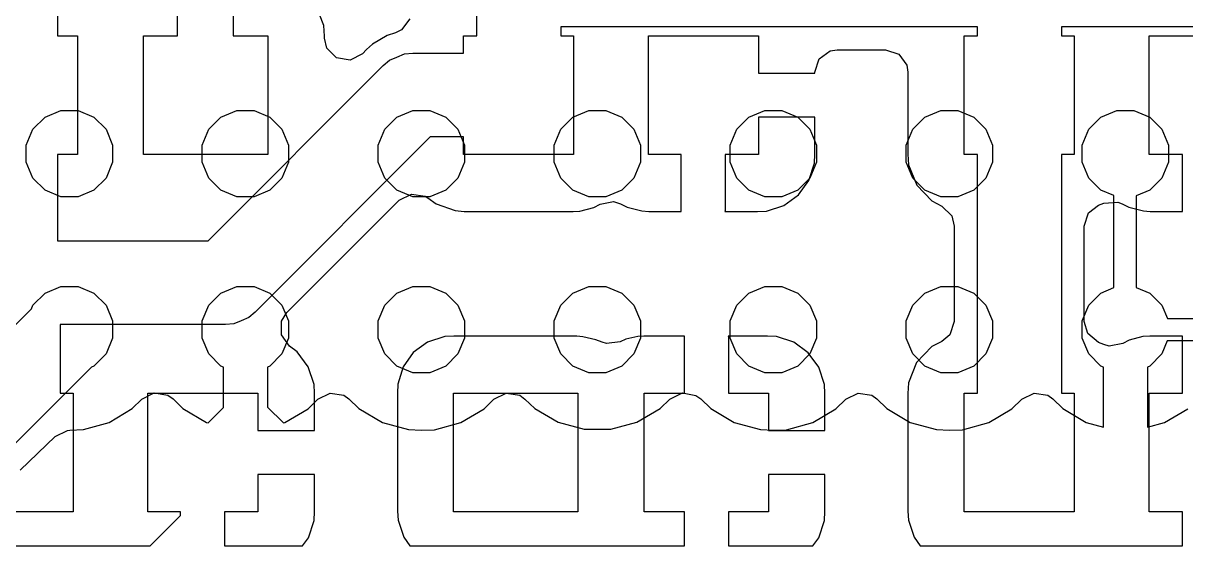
# Model space of a CAD drawing. Header units: inches. Extents: x 3.98 to 8.37, y -7.42 to -0.85.
# Drawn here: x 6.73 to 7.502, y -5.915 to -5.568 of the extents above; entities that cross this region are included whole.
import ezdxf

# ---------------------------------------------------------------- set-up
doc = ezdxf.new("R2010")
doc.units = ezdxf.units.IN
doc.header["$MEASUREMENT"] = 0
doc.layers.add('Bottom Layer', color=153, linetype='CONTINUOUS', true_color=0x4d7fc4)
doc.layers.add('Top Layer', color=13, linetype='CONTINUOUS', true_color=0xc83434)

msp = doc.modelspace()

# ---------------------------------------------------------------- linework, layer by layer
at = {"layer": 'Bottom Layer', "linetype": 'CONTINUOUS'}
for p, q in [((6.75235, -5.54215), (6.75235, -5.57584)), ((6.86929, -5.54215), (6.86929, -5.57584)), ((7.03116, -5.57584), (7.03116, -5.54215)), ((6.83216, -5.57584), (6.83216, -5.56072)), ((6.92948, -5.56913), (6.92414, -5.5556)), ((6.92978, -5.57624), (6.92948, -5.56913)), ((6.98649, -5.56454), (6.98104, -5.57192)), ((6.75235, -5.57584), (6.76569, -5.57584)), ((6.76569, -5.57584), (6.76569, -5.65477)), ((6.80961, -5.65477), (6.80961, -5.57584)), ((6.80961, -5.57584), (6.83216, -5.57584)), ((6.86929, -5.57584), (6.89227, -5.57584)), ((6.89227, -5.57584), (6.89227, -5.65477)), ((6.92978, -5.57738), (6.92978, -5.57624)), ((6.97157, -5.57571), (6.96183, -5.58143)), ((6.97697, -5.57397), (6.97157, -5.57571)), ((6.98104, -5.57192), (6.97697, -5.57397)), ((7.02232, -5.58746), (7.02232, -5.57584)), ((7.02232, -5.57584), (7.03116, -5.57584)), ((7.36383, -5.57), (7.08685, -5.57)), ((7.08685, -5.57), (7.08685, -5.57584)), ((7.08685, -5.57584), (7.0954, -5.57584)), ((7.0954, -5.57584), (7.0954, -5.65477)), ((7.1451, -5.65477), (7.1451, -5.57584)), ((7.1451, -5.57584), (7.21818, -5.57584)), ((7.21818, -5.57584), (7.21818, -5.60076)), ((7.35499, -5.65477), (7.35499, -5.57584)), ((7.35499, -5.57584), (7.36383, -5.57584)), ((7.36383, -5.57584), (7.36383, -5.57)), ((7.4967, -5.57), (7.41952, -5.57)), ((7.41952, -5.57), (7.41952, -5.57584)), ((7.41952, -5.57584), (7.42807, -5.57584)), ((7.42807, -5.57584), (7.42807, -5.65477)), ((7.47777, -5.65477), (7.47777, -5.57584)), ((7.47777, -5.57584), (7.55085, -5.57584)), ((7.67614, -5.57), (7.4967, -5.57)), ((6.9314, -5.58412), (6.92978, -5.57738)), ((6.93789, -5.59061), (6.9314, -5.58412)), ((6.96183, -5.58143), (6.95789, -5.58512)), ((6.94696, -5.59205), (6.93789, -5.59061)), ((6.95513, -5.58788), (6.94696, -5.59205)), ((6.95789, -5.58512), (6.95513, -5.58788)), ((6.96877, -5.59565), (6.97298, -5.59218)), ((6.97298, -5.59218), (6.973, -5.59217)), ((6.973, -5.59217), (6.97301, -5.59216)), ((6.97301, -5.59216), (6.97801, -5.59009)), ((6.97801, -5.59009), (6.98301, -5.58801)), ((6.98301, -5.58801), (6.98303, -5.58801)), ((6.98303, -5.58801), (6.98305, -5.588)), ((6.98305, -5.588), (6.98848, -5.58746)), ((6.98848, -5.58746), (7.02232, -5.58746)), ((7.25573, -5.60003), (7.25857, -5.59131)), ((7.25857, -5.59131), (7.26599, -5.58591)), ((7.26599, -5.58591), (7.27058, -5.58518)), ((7.27058, -5.58518), (7.30274, -5.58518)), ((7.30274, -5.58518), (7.31147, -5.58802)), ((7.31147, -5.58802), (7.31686, -5.59544)), ((6.85254, -5.71222), (6.96877, -5.59565)), ((7.25573, -5.60076), (7.25573, -5.60003)), ((7.31686, -5.59544), (7.31759, -5.60003)), ((7.31759, -5.60003), (7.31759, -5.6545)), ((7.21818, -5.60076), (7.25573, -5.60076)), ((7.25573, -5.63), (7.21818, -5.63)), ((7.21818, -5.63), (7.21818, -5.65477)), ((7.25573, -5.65456), (7.25573, -5.63)), ((7.00004, -5.64315), (6.88381, -5.75972)), ((7.02232, -5.64315), (7.00004, -5.64315)), ((7.02232, -5.65477), (7.02232, -5.64315)), ((7.31759, -5.6545), (7.31792, -5.66162)), ((6.76569, -5.65477), (6.75235, -5.65477)), ((6.75235, -5.65477), (6.75235, -5.71222)), ((6.89227, -5.65477), (6.80961, -5.65477)), ((7.0954, -5.65477), (7.02232, -5.65477)), ((7.1668, -5.65477), (7.1451, -5.65477)), ((7.1668, -5.69212), (7.1668, -5.65477)), ((7.21818, -5.65477), (7.19604, -5.65477)), ((7.19604, -5.65477), (7.19604, -5.69212)), ((7.25174, -5.67206), (7.2555, -5.66049)), ((7.2555, -5.66049), (7.25573, -5.65456)), ((7.31792, -5.66162), (7.32339, -5.67517)), ((7.36383, -5.65477), (7.35499, -5.65477)), ((7.36383, -5.81343), (7.36383, -5.65477)), ((7.42807, -5.65477), (7.41952, -5.65477)), ((7.41952, -5.65477), (7.41952, -5.81343)), ((7.50006, -5.65477), (7.47777, -5.65477)), ((7.50006, -5.69212), (7.50006, -5.65477)), ((7.24477, -5.68165), (7.25174, -5.67206)), ((7.32339, -5.67517), (7.33349, -5.68572)), ((6.9049, -5.75982), (6.97944, -5.68527)), ((6.97944, -5.68527), (6.98762, -5.6811)), ((6.98762, -5.6811), (6.99669, -5.68254)), ((6.99669, -5.68254), (6.99852, -5.68364)), ((6.99852, -5.68364), (7.004, -5.68752)), ((7.23517, -5.68863), (7.24477, -5.68165)), ((7.004, -5.68752), (7.01663, -5.69211)), ((7.01663, -5.69211), (7.02272, -5.69261)), ((7.02272, -5.69261), (7.09503, -5.69261)), ((7.09503, -5.69261), (7.09962, -5.69252)), ((7.09962, -5.69252), (7.10878, -5.6901)), ((7.10878, -5.6901), (7.11295, -5.68784)), ((7.11295, -5.68784), (7.12197, -5.68616)), ((7.12197, -5.68616), (7.12657, -5.68756)), ((7.12657, -5.68756), (7.13109, -5.68977)), ((7.13109, -5.68977), (7.14077, -5.69234)), ((7.14077, -5.69234), (7.14532, -5.69261)), ((7.14532, -5.69261), (7.16685, -5.69261)), ((7.16685, -5.69261), (7.1668, -5.69212)), ((7.19604, -5.69212), (7.19599, -5.69261)), ((7.19599, -5.69261), (7.21767, -5.69261)), ((7.21767, -5.69261), (7.22361, -5.69238)), ((7.22361, -5.69238), (7.23517, -5.68863)), ((7.33349, -5.68572), (7.34017, -5.68911)), ((7.34017, -5.68911), (7.34666, -5.6956)), ((7.43762, -5.69362), (7.44412, -5.68856)), ((7.44412, -5.68856), (7.44777, -5.6871)), ((7.44777, -5.6871), (7.45693, -5.68649)), ((7.45693, -5.68649), (7.45983, -5.68756)), ((7.45983, -5.68756), (7.46434, -5.68977)), ((7.46434, -5.68977), (7.47403, -5.69234)), ((7.47403, -5.69234), (7.47858, -5.69261)), ((7.47858, -5.69261), (7.50011, -5.69261)), ((7.50011, -5.69261), (7.50006, -5.69212)), ((7.34666, -5.6956), (7.34828, -5.70235)), ((7.43478, -5.70235), (7.43762, -5.69362)), ((7.34828, -5.70235), (7.34828, -5.76593)), ((7.43478, -5.76593), (7.43478, -5.70235)), ((6.75235, -5.71222), (6.85254, -5.71222)), ((6.88381, -5.75972), (6.8796, -5.76319)), ((6.90131, -5.76563), (6.9049, -5.75982)), ((6.8641, -5.7679), (6.75418, -5.7679)), ((6.75418, -5.7679), (6.75418, -5.77982)), ((6.86953, -5.76737), (6.8641, -5.7679)), ((6.86955, -5.76736), (6.86953, -5.76737)), ((6.86957, -5.76736), (6.86955, -5.76736)), ((6.87457, -5.76528), (6.86957, -5.76736)), ((6.87957, -5.76321), (6.87457, -5.76528)), ((6.87958, -5.7632), (6.87957, -5.76321)), ((6.8796, -5.76319), (6.87958, -5.7632)), ((6.90124, -5.7748), (6.90131, -5.76563)), ((7.34828, -5.76593), (7.34545, -5.77466)), ((7.43707, -5.77384), (7.43478, -5.76593)), ((6.90659, -5.78227), (6.90124, -5.7748)), ((7.0098, -5.77584), (6.99837, -5.77952)), ((7.01573, -5.77567), (7.0098, -5.77584)), ((7.09763, -5.77567), (7.01573, -5.77567)), ((7.10159, -5.77592), (7.09763, -5.77567)), ((7.11022, -5.77793), (7.10159, -5.77592)), ((7.11431, -5.77964), (7.11022, -5.77793)), ((7.1301, -5.7776), (7.12638, -5.77936)), ((7.13809, -5.77573), (7.1301, -5.7776)), ((7.14207, -5.77567), (7.13809, -5.77573)), ((7.16905, -5.77567), (7.14207, -5.77567)), ((7.169, -5.77616), (7.16905, -5.77567)), ((7.169, -5.81343), (7.169, -5.77616)), ((7.22425, -5.77567), (7.19818, -5.77567)), ((7.19818, -5.77567), (7.19823, -5.77616)), ((7.19823, -5.77616), (7.19823, -5.81343)), ((7.23019, -5.7759), (7.22425, -5.77567)), ((7.24175, -5.77966), (7.23019, -5.7759)), ((7.34545, -5.77466), (7.34007, -5.77922)), ((7.44412, -5.77972), (7.43707, -5.77384)), ((7.4737, -5.77576), (7.46454, -5.77818)), ((7.47829, -5.77567), (7.4737, -5.77576)), ((7.50011, -5.77567), (7.47829, -5.77567)), ((7.50006, -5.77616), (7.50011, -5.77567)), ((7.50006, -5.81343), (7.50006, -5.77616)), ((6.75418, -5.77982), (6.75418, -5.81343)), ((6.91166, -5.78601), (6.90659, -5.78227)), ((6.99837, -5.77952), (6.9889, -5.78645)), ((7.11728, -5.78052), (7.11431, -5.77964)), ((7.12638, -5.77936), (7.11728, -5.78052)), ((7.25135, -5.78663), (7.24175, -5.77966)), ((7.33338, -5.78256), (7.32326, -5.79304)), ((7.34007, -5.77922), (7.33338, -5.78256)), ((7.44777, -5.78118), (7.44412, -5.77972)), ((7.45135, -5.78212), (7.44777, -5.78118)), ((7.46037, -5.78044), (7.45135, -5.78212)), ((7.46454, -5.77818), (7.46037, -5.78044)), ((6.91908, -5.79587), (6.91166, -5.78601)), ((6.9889, -5.78645), (6.98211, -5.79601)), ((7.25832, -5.79622), (7.25135, -5.78663)), ((7.32326, -5.79304), (7.31786, -5.80655)), ((6.92299, -5.80763), (6.91908, -5.79587)), ((6.98211, -5.79601), (6.97858, -5.80751)), ((7.26208, -5.80779), (7.25832, -5.79622)), ((6.9232, -5.81355), (6.92299, -5.80763)), ((6.97858, -5.80751), (6.97849, -5.81355)), ((7.26231, -5.81372), (7.26208, -5.80779)), ((7.31786, -5.80655), (7.31759, -5.81371)), ((6.75418, -5.81343), (6.7628, -5.81343)), ((6.7628, -5.81343), (6.7628, -5.89236)), ((6.8125, -5.89236), (6.8125, -5.81343)), ((6.8125, -5.81343), (6.88558, -5.81343)), ((6.88558, -5.81343), (6.88558, -5.83828)), ((6.92321, -5.8137), (6.9232, -5.81355)), ((6.92321, -5.83833), (6.92321, -5.8137)), ((6.97849, -5.81355), (6.97849, -5.89202)), ((7.01563, -5.89236), (7.01563, -5.81343)), ((7.01563, -5.81343), (7.09829, -5.81343)), ((7.09829, -5.81343), (7.09829, -5.89236)), ((7.14221, -5.89236), (7.14221, -5.81343)), ((7.14221, -5.81343), (7.169, -5.81343)), ((7.19823, -5.81343), (7.22487, -5.81343)), ((7.22487, -5.81343), (7.22487, -5.83828)), ((7.26231, -5.83828), (7.26231, -5.81372)), ((7.31759, -5.81371), (7.31759, -5.89202)), ((7.35499, -5.89236), (7.35499, -5.81343)), ((7.35499, -5.81343), (7.36383, -5.81343)), ((7.41952, -5.81343), (7.42807, -5.81343)), ((7.42807, -5.81343), (7.42807, -5.89236)), ((7.47777, -5.89236), (7.47777, -5.81343)), ((7.47777, -5.81343), (7.50006, -5.81343)), ((6.88558, -5.83828), (6.92271, -5.83828)), ((6.92271, -5.83828), (6.92321, -5.83833)), ((7.22487, -5.83828), (7.26231, -5.83828)), ((6.92271, -5.86752), (6.88558, -5.86752)), ((6.88558, -5.86752), (6.88558, -5.89236)), ((6.92321, -5.86747), (6.92271, -5.86752)), ((6.92321, -5.89207), (6.92321, -5.86747)), ((7.26231, -5.86752), (7.22487, -5.86752)), ((7.22487, -5.86752), (7.22487, -5.89236)), ((7.26231, -5.89207), (7.26231, -5.86752)), ((6.7628, -5.89236), (6.68972, -5.89236)), ((6.83428, -5.89236), (6.8125, -5.89236)), ((6.83428, -5.89474), (6.83428, -5.89236)), ((6.88558, -5.89236), (6.86351, -5.89236)), ((6.86351, -5.89236), (6.86351, -5.91491)), ((6.92297, -5.89801), (6.92321, -5.89207)), ((6.97849, -5.89202), (6.97876, -5.89784)), ((7.09829, -5.89236), (7.01563, -5.89236)), ((7.169, -5.89236), (7.14221, -5.89236)), ((7.169, -5.91491), (7.169, -5.89236)), ((7.22487, -5.89236), (7.19823, -5.89236)), ((7.19823, -5.89236), (7.19823, -5.91491)), ((7.26208, -5.89801), (7.26231, -5.89207)), ((7.31759, -5.89202), (7.31786, -5.89784)), ((7.42807, -5.89236), (7.35499, -5.89236)), ((7.50006, -5.89236), (7.47777, -5.89236)), ((7.50006, -5.91491), (7.50006, -5.89236)), ((6.8141, -5.91491), (6.83428, -5.89474)), ((6.91922, -5.90958), (6.92297, -5.89801)), ((6.97876, -5.89784), (6.98252, -5.90929)), ((7.25832, -5.90958), (7.26208, -5.89801)), ((7.31786, -5.89784), (7.32162, -5.90929)), ((6.98252, -5.90929), (6.98657, -5.91491)), ((7.32162, -5.90929), (7.32567, -5.91491)), ((6.66062, -5.91491), (6.81345, -5.91491)), ((6.81345, -5.91491), (6.8141, -5.91491)), ((6.86351, -5.91491), (6.91534, -5.91491)), ((6.91534, -5.91491), (6.91922, -5.90958)), ((6.98657, -5.91491), (7.169, -5.91491)), ((7.19823, -5.91491), (7.25444, -5.91491)), ((7.25444, -5.91491), (7.25832, -5.90958)), ((7.32567, -5.91491), (7.50006, -5.91491))]:
    msp.add_line(p, q, dxfattribs=at)
at = {"layer": 'Top Layer', "linetype": 'CONTINUOUS'}
for p, q in [((6.73609, -5.63802), (6.74415, -5.62995)), ((6.74415, -5.62995), (6.75469, -5.62559)), ((6.75469, -5.62559), (6.7661, -5.62559)), ((6.7661, -5.62559), (6.77663, -5.62995)), ((6.77663, -5.62995), (6.7847, -5.63802)), ((6.85302, -5.63802), (6.86108, -5.62995)), ((6.86108, -5.62995), (6.87162, -5.62559)), ((6.87162, -5.62559), (6.88303, -5.62559)), ((6.88303, -5.62559), (6.89357, -5.62995)), ((6.89357, -5.62995), (6.90163, -5.63802)), ((6.96995, -5.63802), (6.97802, -5.62995)), ((6.97802, -5.62995), (6.98855, -5.62559)), ((6.98855, -5.62559), (6.99996, -5.62559)), ((6.99996, -5.62559), (7.0105, -5.62995)), ((7.0105, -5.62995), (7.01856, -5.63802)), ((7.08688, -5.63802), (7.09495, -5.62995)), ((7.09495, -5.62995), (7.10549, -5.62559)), ((7.10549, -5.62559), (7.11689, -5.62559)), ((7.11689, -5.62559), (7.12743, -5.62995)), ((7.12743, -5.62995), (7.13549, -5.63802)), ((7.20381, -5.63802), (7.21188, -5.62995)), ((7.21188, -5.62995), (7.22242, -5.62559)), ((7.22242, -5.62559), (7.23382, -5.62559)), ((7.23382, -5.62559), (7.24436, -5.62995)), ((7.24436, -5.62995), (7.25243, -5.63802)), ((7.32075, -5.63802), (7.32881, -5.62995)), ((7.32881, -5.62995), (7.33935, -5.62559)), ((7.33935, -5.62559), (7.35076, -5.62559)), ((7.35076, -5.62559), (7.36129, -5.62995)), ((7.36129, -5.62995), (7.36936, -5.63802)), ((7.43768, -5.63802), (7.44574, -5.62995)), ((7.44574, -5.62995), (7.45628, -5.62559)), ((7.45628, -5.62559), (7.46769, -5.62559)), ((7.46769, -5.62559), (7.47823, -5.62995)), ((7.47823, -5.62995), (7.48629, -5.63802)), ((6.73172, -5.64856), (6.73609, -5.63802)), ((6.7847, -5.63802), (6.78906, -5.64856)), ((6.84865, -5.64856), (6.85302, -5.63802)), ((6.90163, -5.63802), (6.906, -5.64856)), ((6.96559, -5.64856), (6.96995, -5.63802)), ((7.01856, -5.63802), (7.02293, -5.64856)), ((7.08252, -5.64856), (7.08688, -5.63802)), ((7.13549, -5.63802), (7.13986, -5.64856)), ((7.19945, -5.64856), (7.20381, -5.63802)), ((7.25243, -5.63802), (7.25679, -5.64856)), ((7.31638, -5.64856), (7.32075, -5.63802)), ((7.36936, -5.63802), (7.37372, -5.64856)), ((7.43331, -5.64856), (7.43768, -5.63802)), ((7.48629, -5.63802), (7.49066, -5.64856)), ((6.73172, -5.65996), (6.73172, -5.64856)), ((6.78906, -5.64856), (6.78906, -5.65996)), ((6.84865, -5.65996), (6.84865, -5.64856)), ((6.906, -5.64856), (6.906, -5.65996)), ((6.96559, -5.65996), (6.96559, -5.64856)), ((7.02293, -5.64856), (7.02293, -5.65996)), ((7.08252, -5.65996), (7.08252, -5.64856)), ((7.13986, -5.64856), (7.13986, -5.65996)), ((7.19945, -5.65996), (7.19945, -5.64856)), ((7.25679, -5.64856), (7.25679, -5.65996)), ((7.31638, -5.65996), (7.31638, -5.64856)), ((7.37372, -5.64856), (7.37372, -5.65996)), ((7.43331, -5.65996), (7.43331, -5.64856)), ((7.49066, -5.64856), (7.49066, -5.65996)), ((6.73609, -5.6705), (6.73172, -5.65996)), ((6.78906, -5.65996), (6.7847, -5.6705)), ((6.85302, -5.6705), (6.84865, -5.65996)), ((6.906, -5.65996), (6.90163, -5.6705)), ((6.96995, -5.6705), (6.96559, -5.65996)), ((7.02293, -5.65996), (7.01856, -5.6705)), ((7.08688, -5.6705), (7.08252, -5.65996)), ((7.13986, -5.65996), (7.13549, -5.6705)), ((7.20381, -5.6705), (7.19945, -5.65996)), ((7.25679, -5.65996), (7.25243, -5.6705)), ((7.32075, -5.6705), (7.31638, -5.65996)), ((7.37372, -5.65996), (7.36936, -5.6705)), ((7.43768, -5.6705), (7.43331, -5.65996)), ((7.49066, -5.65996), (7.48629, -5.6705)), ((6.74415, -5.67857), (6.73609, -5.6705)), ((6.7847, -5.6705), (6.77663, -5.67857)), ((6.86108, -5.67857), (6.85302, -5.6705)), ((6.90163, -5.6705), (6.89357, -5.67857)), ((6.97802, -5.67857), (6.96995, -5.6705)), ((7.01856, -5.6705), (7.0105, -5.67857)), ((7.09495, -5.67857), (7.08688, -5.6705)), ((7.13549, -5.6705), (7.12743, -5.67857)), ((7.21188, -5.67857), (7.20381, -5.6705)), ((7.25243, -5.6705), (7.24436, -5.67857)), ((7.32881, -5.67857), (7.32075, -5.6705)), ((7.36936, -5.6705), (7.36129, -5.67857)), ((7.44574, -5.67857), (7.43768, -5.6705)), ((7.48629, -5.6705), (7.47823, -5.67857)), ((6.75469, -5.68293), (6.74415, -5.67857)), ((6.7661, -5.68293), (6.75469, -5.68293)), ((6.77663, -5.67857), (6.7661, -5.68293)), ((6.87162, -5.68293), (6.86108, -5.67857)), ((6.88303, -5.68293), (6.87162, -5.68293)), ((6.89357, -5.67857), (6.88303, -5.68293)), ((6.98855, -5.68293), (6.97802, -5.67857)), ((6.99996, -5.68293), (6.98855, -5.68293)), ((7.0105, -5.67857), (6.99996, -5.68293)), ((7.10549, -5.68293), (7.09495, -5.67857)), ((7.11689, -5.68293), (7.10549, -5.68293)), ((7.12743, -5.67857), (7.11689, -5.68293)), ((7.22242, -5.68293), (7.21188, -5.67857)), ((7.23382, -5.68293), (7.22242, -5.68293)), ((7.24436, -5.67857), (7.23382, -5.68293)), ((7.33935, -5.68293), (7.32881, -5.67857)), ((7.35076, -5.68293), (7.33935, -5.68293)), ((7.36129, -5.67857), (7.35076, -5.68293)), ((7.45442, -5.68216), (7.44574, -5.67857)), ((7.45442, -5.74329), (7.45442, -5.68216)), ((7.47823, -5.67857), (7.46926, -5.68228)), ((7.46926, -5.68228), (7.46926, -5.74317)), ((6.73609, -5.75495), (6.74415, -5.74689)), ((6.74415, -5.74689), (6.75469, -5.74252)), ((6.75469, -5.74252), (6.7661, -5.74252)), ((6.7661, -5.74252), (6.77663, -5.74689)), ((6.77663, -5.74689), (6.7847, -5.75495)), ((6.85302, -5.75495), (6.86108, -5.74689)), ((6.86108, -5.74689), (6.87162, -5.74252)), ((6.87162, -5.74252), (6.88303, -5.74252)), ((6.88303, -5.74252), (6.89357, -5.74689)), ((6.89357, -5.74689), (6.90163, -5.75495)), ((6.96995, -5.75495), (6.97802, -5.74689)), ((6.97802, -5.74689), (6.98855, -5.74252)), ((6.98855, -5.74252), (6.99996, -5.74252)), ((6.99996, -5.74252), (7.0105, -5.74689)), ((7.0105, -5.74689), (7.01856, -5.75495)), ((7.08688, -5.75495), (7.09495, -5.74689)), ((7.09495, -5.74689), (7.10549, -5.74252)), ((7.10549, -5.74252), (7.11689, -5.74252)), ((7.11689, -5.74252), (7.12743, -5.74689)), ((7.12743, -5.74689), (7.13549, -5.75495)), ((7.20381, -5.75495), (7.21188, -5.74689)), ((7.21188, -5.74689), (7.22242, -5.74252)), ((7.22242, -5.74252), (7.23382, -5.74252)), ((7.23382, -5.74252), (7.24436, -5.74689)), ((7.24436, -5.74689), (7.25243, -5.75495)), ((7.32075, -5.75495), (7.32881, -5.74689)), ((7.32881, -5.74689), (7.33935, -5.74252)), ((7.33935, -5.74252), (7.35076, -5.74252)), ((7.35076, -5.74252), (7.36129, -5.74689)), ((7.36129, -5.74689), (7.36936, -5.75495)), ((7.43768, -5.75495), (7.44574, -5.74689)), ((7.44574, -5.74689), (7.45442, -5.74329)), ((7.46926, -5.74317), (7.47823, -5.74689)), ((7.47823, -5.74689), (7.48629, -5.75495)), ((6.68551, -5.80686), (6.73511, -5.75731)), ((6.73511, -5.75731), (6.73609, -5.75495)), ((6.7847, -5.75495), (6.78906, -5.76549)), ((6.84865, -5.76549), (6.85302, -5.75495)), ((6.90163, -5.75495), (6.906, -5.76549)), ((6.96559, -5.76549), (6.96995, -5.75495)), ((7.01856, -5.75495), (7.02293, -5.76549)), ((7.08252, -5.76549), (7.08688, -5.75495)), ((7.13549, -5.75495), (7.13986, -5.76549)), ((7.19945, -5.76549), (7.20381, -5.75495)), ((7.25243, -5.75495), (7.25679, -5.76549)), ((7.31638, -5.76549), (7.32075, -5.75495)), ((7.36936, -5.75495), (7.37372, -5.76549)), ((7.43331, -5.76549), (7.43768, -5.75495)), ((7.48629, -5.75495), (7.48998, -5.76385)), ((6.78906, -5.76549), (6.78906, -5.7769)), ((6.84865, -5.7769), (6.84865, -5.76549)), ((6.906, -5.76549), (6.906, -5.7769)), ((6.96559, -5.7769), (6.96559, -5.76549)), ((7.02293, -5.76549), (7.02293, -5.7769)), ((7.08252, -5.7769), (7.08252, -5.76549)), ((7.13986, -5.76549), (7.13986, -5.7769)), ((7.19945, -5.7769), (7.19945, -5.76549)), ((7.25679, -5.76549), (7.25679, -5.7769)), ((7.31638, -5.7769), (7.31638, -5.76549)), ((7.37372, -5.76549), (7.37372, -5.7769)), ((7.43331, -5.7769), (7.43331, -5.76549)), ((7.48998, -5.76385), (7.55092, -5.76385)), ((6.78906, -5.7769), (6.7847, -5.78743)), ((6.85302, -5.78743), (6.84865, -5.7769)), ((6.906, -5.7769), (6.90163, -5.78743)), ((6.96995, -5.78743), (6.96559, -5.7769)), ((7.02293, -5.7769), (7.01856, -5.78743)), ((7.08688, -5.78743), (7.08252, -5.7769)), ((7.13986, -5.7769), (7.13549, -5.78743)), ((7.20381, -5.78743), (7.19945, -5.7769)), ((7.25679, -5.7769), (7.25243, -5.78743)), ((7.32075, -5.78743), (7.31638, -5.7769)), ((7.37372, -5.7769), (7.36936, -5.78743)), ((7.43768, -5.78743), (7.43331, -5.7769)), ((7.48991, -5.77868), (7.48629, -5.78743)), ((7.55099, -5.77868), (7.48991, -5.77868)), ((6.7847, -5.78743), (6.77663, -5.7955)), ((6.86108, -5.7955), (6.85302, -5.78743)), ((6.90163, -5.78743), (6.89357, -5.7955)), ((6.97802, -5.7955), (6.96995, -5.78743)), ((7.01856, -5.78743), (7.0105, -5.7955)), ((7.09495, -5.7955), (7.08688, -5.78743)), ((7.13549, -5.78743), (7.12743, -5.7955)), ((7.21188, -5.7955), (7.20381, -5.78743)), ((7.25243, -5.78743), (7.24436, -5.7955)), ((7.32881, -5.7955), (7.32075, -5.78743)), ((7.36936, -5.78743), (7.36129, -5.7955)), ((7.44574, -5.7955), (7.43768, -5.78743)), ((7.48629, -5.78743), (7.47823, -5.7955)), ((6.775, -5.79618), (6.71671, -5.8544)), ((6.77663, -5.7955), (6.775, -5.79618)), ((6.86278, -5.7962), (6.86108, -5.7955)), ((6.86278, -5.8229), (6.86278, -5.7962)), ((6.89357, -5.7955), (6.89201, -5.79614)), ((6.89201, -5.79614), (6.89201, -5.82274)), ((6.98855, -5.79986), (6.97802, -5.7955)), ((6.99996, -5.79986), (6.98855, -5.79986)), ((7.0105, -5.7955), (6.99996, -5.79986)), ((7.10549, -5.79986), (7.09495, -5.7955)), ((7.11689, -5.79986), (7.10549, -5.79986)), ((7.12743, -5.7955), (7.11689, -5.79986)), ((7.22242, -5.79986), (7.21188, -5.7955)), ((7.23382, -5.79986), (7.22242, -5.79986)), ((7.24436, -5.7955), (7.23382, -5.79986)), ((7.33935, -5.79986), (7.32881, -5.7955)), ((7.35076, -5.79986), (7.33935, -5.79986)), ((7.36129, -5.7955), (7.35076, -5.79986)), ((7.44744, -5.7962), (7.44574, -5.7955)), ((7.44744, -5.83604), (7.44744, -5.7962)), ((7.47823, -5.7955), (7.47667, -5.79614)), ((7.47667, -5.79614), (7.47667, -5.83618)), ((6.80853, -5.81745), (6.81675, -5.81336)), ((6.81675, -5.81336), (6.8258, -5.81488)), ((6.8258, -5.81488), (6.82922, -5.81734)), ((6.92544, -5.81747), (6.93365, -5.81337)), ((6.93365, -5.81337), (6.94271, -5.81487)), ((6.94271, -5.81487), (6.94615, -5.81734)), ((7.04237, -5.81747), (7.05058, -5.81337)), ((7.05058, -5.81337), (7.05964, -5.81487)), ((7.05964, -5.81487), (7.0631, -5.81736)), ((7.15942, -5.81736), (7.16768, -5.81334)), ((7.16768, -5.81334), (7.17671, -5.81495)), ((7.17671, -5.81495), (7.18002, -5.81734)), ((7.27624, -5.81747), (7.28445, -5.81337)), ((7.28445, -5.81337), (7.2935, -5.81487)), ((7.2935, -5.81487), (7.29695, -5.81734)), ((7.39317, -5.81747), (7.40138, -5.81337)), ((7.40138, -5.81337), (7.41043, -5.81487)), ((7.41043, -5.81487), (7.41388, -5.81734)), ((6.78682, -5.83293), (6.80209, -5.82377)), ((6.80209, -5.82377), (6.80853, -5.81745)), ((6.82922, -5.81734), (6.83582, -5.82369)), ((6.83582, -5.82369), (6.8514, -5.83288)), ((6.8525, -5.83319), (6.86278, -5.8229)), ((6.89201, -5.82274), (6.90257, -5.8333)), ((6.90349, -5.83305), (6.91896, -5.82386)), ((6.91896, -5.82386), (6.92544, -5.81747)), ((6.94615, -5.81734), (6.95276, -5.82369)), ((6.95276, -5.82369), (6.96833, -5.83288)), ((7.02042, -5.83305), (7.03589, -5.82386)), ((7.03589, -5.82386), (7.04237, -5.81747)), ((7.0631, -5.81736), (7.06968, -5.82369)), ((7.06968, -5.82369), (7.08521, -5.83284)), ((7.13731, -5.83284), (7.15285, -5.82369)), ((7.15285, -5.82369), (7.15942, -5.81736)), ((7.18002, -5.81734), (7.18662, -5.82369)), ((7.18662, -5.82369), (7.20219, -5.83288)), ((7.25429, -5.83305), (7.26975, -5.82386)), ((7.26975, -5.82386), (7.27624, -5.81747)), ((7.29695, -5.81734), (7.30355, -5.82369)), ((7.30355, -5.82369), (7.31913, -5.83288)), ((7.37122, -5.83305), (7.38668, -5.82386)), ((7.38668, -5.82386), (7.39317, -5.81747)), ((7.41388, -5.81734), (7.42048, -5.82369)), ((7.42048, -5.82369), (7.43606, -5.83288)), ((7.48815, -5.83305), (7.50362, -5.82386)), ((6.75086, -5.84223), (6.75911, -5.8382)), ((6.75911, -5.8382), (6.76064, -5.83806)), ((6.76064, -5.83806), (6.76967, -5.83772)), ((6.76967, -5.83772), (6.78682, -5.83293)), ((6.8514, -5.83288), (6.8525, -5.83319)), ((6.90257, -5.8333), (6.90349, -5.83305)), ((6.96833, -5.83288), (6.98574, -5.83772)), ((6.98574, -5.83772), (6.99439, -5.83804)), ((6.99439, -5.83804), (7.00303, -5.83779)), ((7.00303, -5.83779), (7.02042, -5.83305)), ((7.08521, -5.83284), (7.10237, -5.83751)), ((7.10237, -5.83751), (7.12015, -5.83751)), ((7.12015, -5.83751), (7.13731, -5.83284)), ((7.20219, -5.83288), (7.2196, -5.83772)), ((7.2196, -5.83772), (7.22825, -5.83804)), ((7.22825, -5.83804), (7.2369, -5.83779)), ((7.2369, -5.83779), (7.25429, -5.83305)), ((7.31913, -5.83288), (7.33654, -5.83772)), ((7.33654, -5.83772), (7.34519, -5.83804)), ((7.34519, -5.83804), (7.35383, -5.83779)), ((7.35383, -5.83779), (7.37122, -5.83305)), ((7.43606, -5.83288), (7.44744, -5.83604)), ((7.47667, -5.83618), (7.48815, -5.83305)), ((6.72767, -5.8647), (6.75086, -5.84223))]:
    msp.add_line(p, q, dxfattribs=at)

doc.saveas('drawing.dxf')
